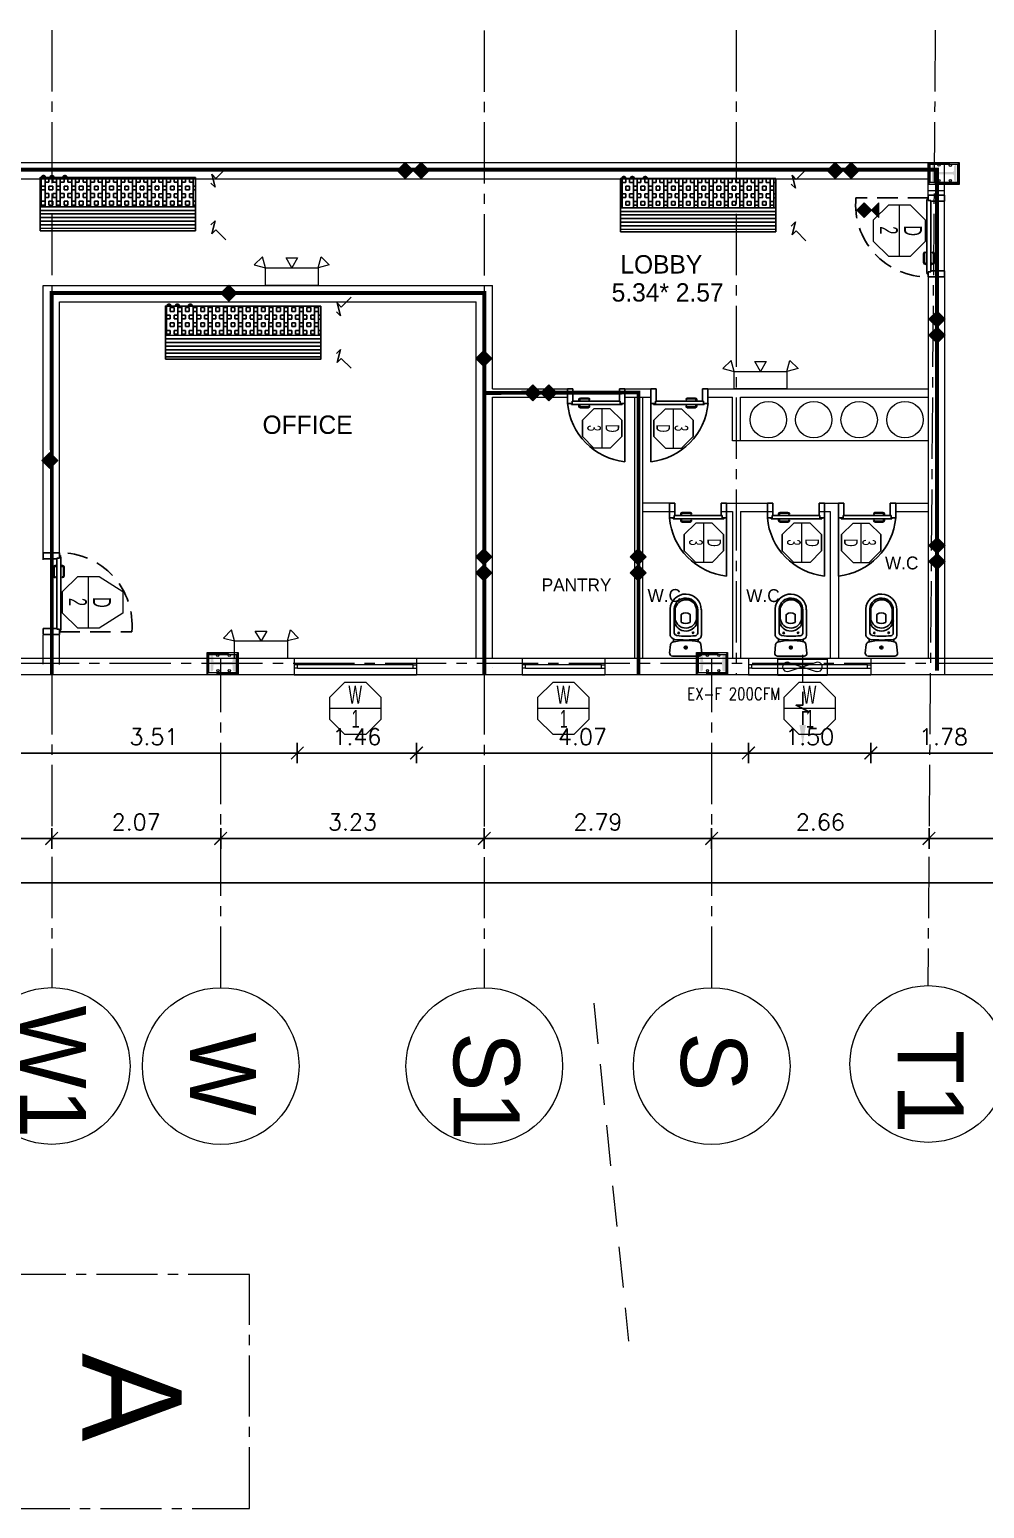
# Model space of a CAD drawing. Header units: inches. Extents: x -68096 to 69834, y -16833 to 17650.
# Drawn here: x 787.2 to 798.9, y 174.69 to 192.8 of the extents above; entities that cross this region are included whole.
import ezdxf
from ezdxf.enums import TextEntityAlignment as Align

# ---------------------------------------------------------------- set-up
doc = ezdxf.new("R2010")
doc.units = ezdxf.units.IN
doc.header["$MEASUREMENT"] = 0
doc.linetypes.add('CENTER2', pattern=[1.125, 0.75, -0.125, 0.125, -0.125])
doc.linetypes.add('HIDDEN', pattern=[0.375, 0.25, -0.125])
for name, color, linetype in [('01_AC-EQUIP', 206, 'Continuous'), ('A-TEXT', 3, 'Continuous'), ('AC-GRILLS RETURN', 93, 'Continuous'), ('AC-GRILLS SUPPLY', 1, 'Continuous'), ('AC-HATCH', 41, 'Continuous'), ('AC-S', 4, 'Continuous'), ('AC-SMBOLS', 7, 'Continuous'), ('AXES', 251, 'CENTER2'), ('ELEV', 37, 'Continuous'), ('FF-TEXT', 7, 'Continuous'), ('FURN', 15, 'Continuous'), ('M-EXTDUCT', 150, 'Continuous'), ('M500G_GEN', 2, 'Continuous'), ('PROSPETTI', 252, 'Continuous'), ('SEC1', 3, 'Continuous'), ('tem', 2, 'Continuous'), ('TEXT', 23, 'Continuous'), ('wall plan', 40, 'Continuous'), ('WINC', 2, 'Continuous'), ('WINDOW', 30, 'Continuous')]:
    doc.layers.add(name, color=color, linetype=linetype)
for name, color, linetype, lineweight in [('A-FIX', 1, 'Continuous', 18), ('FIRE EMERGENCY LIGHT', 211, 'Continuous', 30), ('FPS', 172, 'Continuous', 60)]:
    doc.layers.add(name, color=color, linetype=linetype, lineweight=lineweight)
doc.layers.add('MV', color=1, linetype='Continuous', plot=False)
doc.styles.add('Browallia', font='')
doc.styles.add('ISCOP3', font='swissc.ttf')
doc.styles.add('ROMANS', font='romans.shx')
doc.styles.get('Browallia').set_extended_font_data('BrowalliaUPC')
doc.dimstyles.new('100', dxfattribs={"dimtxt": 0.2, "dimasz": 0.035, "dimexe": 0, "dimexo": 0, "dimgap": 0.1, "dimtad": 1, "dimzin": 0, "dimdsep": 46, "dimtxsty": 'ROMANS', "dimblk": 'J2', "dimblk1": 'J2', "dimblk2": 'J2', "dimsah": 1, "dimcen": 0, "dimse1": 1, "dimse2": 1, "dimclrd": 1, "dimclre": 1, "dimclrt": 6, "dimadec": 0, "dimazin": 0, "dimtfac": 0.9, "dimtix": 1, "dimtmove": 2, "dimatfit": 3, "dimldrblk": 'J2', "dimfxl": 1, "dimtolj": 1, "dimtzin": 0, "dimarcsym": 0})

# ---------------------------------------------------------------- blocks, each defined once
blk = doc.blocks.new('FGFGFGGFH')
at = {"layer": 'ELEV', "lineweight": 5, "ltscale": 10}
blk.add_hatch(color=256, dxfattribs=at).paths.add_polyline_path([(240487.056, 378767.641), (240487.056, 378767.596, -0.414214), (240487.036, 378767.576), (240486.836, 378767.576, -0.414214), (240486.816, 378767.596), (240486.816, 378767.641, 0.414214), (240486.796, 378767.661), (240486.786, 378767.661), (240486.786, 378767.461), (240486.796, 378767.461, 0.414214), (240486.816, 378767.481), (240486.816, 378767.526, -0.414214), (240486.836, 378767.546), (240487.036, 378767.546, -0.414214), (240487.056, 378767.526), (240487.056, 378767.481, 0.414214), (240487.076, 378767.461), (240487.086, 378767.461), (240487.086, 378767.661), (240487.076, 378767.661, 0.414214)])
at = {"lineweight": 5}
for p, q in [((240486.752, 378767.701), (240487.132, 378767.701)), ((240486.752, 378767.429), (240486.752, 378767.701)), ((240486.775, 378767.677), (240487.109, 378767.677)), ((240486.775, 378767.452), (240486.775, 378767.677)), ((240487.109, 378767.677), (240487.109, 378767.452)), ((240487.132, 378767.701), (240487.132, 378767.429)), ((240487.132, 378767.429), (240486.752, 378767.429)), ((240487.109, 378767.452), (240486.775, 378767.452))]:
    blk.add_line(p, q, dxfattribs=at)
at = {"linetype": 'HIDDEN', "lineweight": 5}
for p, q in [((240486.76, 378767.693), (240487.124, 378767.693)), ((240486.76, 378767.436), (240486.76, 378767.693)), ((240486.767, 378767.685), (240487.117, 378767.685)), ((240486.767, 378767.444), (240486.767, 378767.685)), ((240487.117, 378767.685), (240487.117, 378767.444)), ((240487.124, 378767.693), (240487.124, 378767.436)), ((240487.124, 378767.436), (240486.76, 378767.436)), ((240487.117, 378767.444), (240486.767, 378767.444))]:
    blk.add_line(p, q, dxfattribs=at)
at = {"lineweight": 5}
for centre in [(240486.86, 378767.651), (240486.999, 378767.651), (240486.86, 378767.465), (240487, 378767.463)]:
    blk.add_circle(centre, 0.0141, dxfattribs=at)
blk = doc.blocks.new('do1')
at = {"color": 155, "linetype": 'HIDDEN'}
blk.add_line((0.968, 0.2), (0.968, 1.086), dxfattribs=at)
blk.add_arc((0.883, 0.207), 0.883, 84.5031, 180.4234, dxfattribs=at)
at = {"layer": 'PROSPETTI'}
for p, q in [((0, 0), (0, 0.2)), ((0, 0.2), (0.064, 0.2)), ((0.032, 0.211), (0.032, 0.2)), ((0.053, 0.216), (0.947, 0.216)), ((0.053, 0.216), (0.053, 0.2)), ((0.064, 0.2), (0.053, 0.2)), ((0.064, 0.168), (0.064, 0.2)), ((0.064, 0.2), (0.064, 0.168)), ((0.146, 0.216), (0.146, 0.221)), ((0.175, 0.221), (0.146, 0.221)), ((0.156, 0.221), (0.156, 0.237)), ((0.166, 0.221), (0.166, 0.237)), ((0.175, 0.216), (0.175, 0.221)), ((0.283, 0.259), (0.177, 0.259)), ((0.283, 0.248), (0.177, 0.248)), ((0.936, 0.2), (0.947, 0.2)), ((0.936, 0.2), (0.936, 0.168)), ((0.936, 0.168), (0.936, 0.2)), ((1, 0.2), (0.936, 0.2)), ((0.947, 0.216), (0.947, 0.2)), ((1, 0), (1, 0.2)), ((0, 0), (0.074, 0)), ((0.064, 0.168), (0.074, 0.168)), ((0.936, 0.168), (0.074, 0.168)), ((0.074, 0), (0.074, 0.168)), ((0.146, 0.168), (0.146, 0.163)), ((0.175, 0.163), (0.146, 0.163)), ((0.156, 0.163), (0.156, 0.147)), ((0.166, 0.163), (0.166, 0.147)), ((0.175, 0.168), (0.175, 0.163)), ((0.283, 0.136), (0.177, 0.136)), ((0.283, 0.126), (0.177, 0.126)), ((0.926, 0), (0.926, 0.168)), ((0.936, 0.168), (0.926, 0.168)), ((1, 0), (0.926, 0))]:
    blk.add_line(p, q, dxfattribs=at)
blk.add_circle((0.044, 0.208), 0.00798, dxfattribs=at)
for centre, radius, start, end in [((0.177, 0.237), 0.0213, 90, 180), ((0.177, 0.237), 0.0106, 90, 180), ((0.283, 0.237), 0.0213, 0, 90), ((0.283, 0.237), 0.0106, 0, 90), ((0.299, 0.238), 0.00534, 184.9677, 355.0323), ((0.177, 0.147), 0.0213, 180, 270), ((0.177, 0.147), 0.0106, 180, 270), ((0.283, 0.147), 0.0106, 270, 0), ((0.283, 0.147), 0.0213, 270, 0), ((0.299, 0.146), 0.00534, 4.9677, 175.0323)]:
    blk.add_arc(centre, radius, start, end, dxfattribs=at)
blk = doc.blocks.new('d 3')
at = {"layer": 'PROSPETTI'}
for p, q in [((-0.01, 0.178), (-0.01, 0.892)), ((-0.057, 0.192), (-0.664, 0.192)), ((-0.664, 0.192), (-0.664, 0.178)), ((-0.581, 0.192), (-0.581, 0.197)), ((-0.555, 0.197), (-0.581, 0.197)), ((-0.573, 0.197), (-0.573, 0.211)), ((-0.563, 0.197), (-0.563, 0.211)), ((-0.555, 0.192), (-0.555, 0.197)), ((-0.459, 0.23), (-0.554, 0.23)), ((-0.459, 0.22), (-0.554, 0.22)), ((-0.057, 0.192), (-0.057, 0.178)), ((-0.711, 0), (-0.711, 0.178)), ((-0.711, 0.178), (-0.654, 0.178)), ((-0.711, 0), (-0.645, 0)), ((-0.654, 0.178), (-0.664, 0.178)), ((-0.654, 0.178), (-0.654, 0.149)), ((-0.654, 0.149), (-0.654, 0.178)), ((-0.654, 0.149), (-0.645, 0.149)), ((-0.067, 0.149), (-0.654, 0.149)), ((-0.645, 0), (-0.645, 0.149)), ((-0.581, 0.149), (-0.581, 0.145)), ((-0.555, 0.145), (-0.581, 0.145)), ((-0.573, 0.145), (-0.573, 0.131)), ((-0.563, 0.145), (-0.563, 0.131)), ((-0.555, 0.149), (-0.555, 0.145)), ((-0.459, 0.121), (-0.554, 0.121)), ((-0.459, 0.112), (-0.554, 0.112)), ((-0.067, 0.149), (-0.076, 0.149)), ((-0.076, 0), (-0.076, 0.149)), ((-0.01, 0), (-0.076, 0)), ((-0.067, 0.149), (-0.067, 0.178)), ((-0.067, 0.178), (-0.067, 0.149)), ((-0.067, 0.178), (-0.057, 0.178)), ((-0.01, 0.178), (-0.067, 0.178)), ((-0.01, 0), (-0.01, 0.178))]:
    blk.add_line(p, q, dxfattribs=at)
blk.add_circle((-0.049, 0.185), 0.00709, dxfattribs=at)
for centre, radius, start, end in [((0.071, 0.111), 0.785, 95.9341, 175.0855), ((-0.554, 0.211), 0.0189, 90, 180), ((-0.554, 0.211), 0.00946, 90, 180), ((-0.459, 0.211), 0.0189, 0, 90), ((-0.459, 0.211), 0.00946, 0, 90), ((-0.445, 0.211), 0.00475, 184.9677, 355.0323), ((-0.554, 0.131), 0.0189, 180, 270), ((-0.554, 0.131), 0.00946, 180, 270), ((-0.459, 0.131), 0.00946, 270, 0), ((-0.459, 0.131), 0.0189, 270, 0), ((-0.445, 0.13), 0.00475, 4.9677, 175.0323)]:
    blk.add_arc(centre, radius, start, end, dxfattribs=at)
blk = doc.blocks.new('toilet')
at = {"layer": 'FURN'}
for p, q in [((-174, 231), (-174, 520)), ((-133, 258), (-133, 512)), ((-121, 421), (-121, 516)), ((118, 415), (118, 523)), ((130, 260), (130, 527)), ((175, 231), (175, 528)), ((-50, 460), (-50, 387)), ((52, 460), (52, 387)), ((-139, 161), (-139, 188)), ((136, 159), (136, 192)), ((-180, 35), (-168, 134)), ((149, 0), (-149, 0)), ((24, 96), (-23, 96)), ((0, 115), (0, 75)), ((180, 34), (171, 129))]:
    blk.add_line(p, q, dxfattribs=at)
for centre, radius in [((-81, 261), 8.2), ((80, 259), 8.2), ((0, 96), 16)]:
    blk.add_circle(centre, radius, dxfattribs=at)
for centre, radius, start, end in [((1, 519), 174, 2.7226, 180.1955), ((-1, 517), 132, 4.3588, 182.374), ((-1, 510), 120, 6.3723, 177.2813), ((-1, 413), 133, 186.3804, 351.8092), ((-1, 434), 121, 186.0592, 351.2059), ((-38, 460), 12.4, 121.5514, 180), ((-38, 387), 12.4, 180, 238.4486), ((1, 397), 86.3, 58.4486, 121.5514), ((1, 450), 86.3, 238.4486, 301.5514), ((40, 460), 12.4, 0, 58.4486), ((40, 387), 12.4, 301.5514, 0), ((-130, 231), 43.3, 180, 263.9175), ((-7, -431), 607, 75.2524, 103.1156), ((-6, 1396), 1216, 263.9175, 276.1693), ((-102, 258), 30.9, 180, 264.3133), ((-12, 1165), 942, 264.3133, 276.6974), ((88, 271), 43.5, 282.8733, 344.4338), ((104, 263), 77.9, 285.6631, 335.7688), ((-149, 31), 30.9, 173.1295, 270), ((-137, 130), 30.9, 103.1156, 173.1295), ((140, 126), 30.9, 5.7162, 75.2524), ((149, 31), 30.9, 270, 5.7162)]:
    blk.add_arc(centre, radius, start, end, dxfattribs=at)
blk = doc.blocks.new('J2')
for p, q in [((-4, 0), (0, 0)), ((-2.19, -2.19), (2.15, 2.15)), ((0, 3.53), (0, -3.59)), ((0, 0), (3.82, 0))]:
    blk.add_line(p, q)
blk = doc.blocks.new('*D158')
at = {"color": 251, "lineweight": -2, "transparency": 16777216}
blk.add_line((787.001, 183.942), (790.445, 183.942), dxfattribs=at)
at = {"layer": 'Defpoints', "color": 0, "transparency": 16777216}
for p in [(790.48, 184.982), (786.966, 184.902), (790.48, 183.942)]:
    blk.add_point(p, dxfattribs=at)
at = {"color": 251, "lineweight": -2, "transparency": 16777216, "xscale": 0.035, "yscale": 0.035, "zscale": 0.035, "rotation": 180}
blk.add_blockref('J2', (786.966, 183.942), dxfattribs=at)
at = {"color": 251, "lineweight": -2, "transparency": 16777216, "xscale": 0.035, "yscale": 0.035, "zscale": 0.035}
blk.add_blockref('J2', (790.48, 183.942), dxfattribs=at)
at = {"color": 251, "lineweight": 0, "transparency": 16777216, "insert": (788.723, 184.142), "char_height": 0.2, "attachment_point": 5, "style": 'ROMANS'}
blk.add_mtext('\\A1;3.51', dxfattribs=at)
blk = doc.blocks.new('*D159')
at = {"color": 251, "lineweight": -2, "transparency": 16777216}
blk.add_line((790.515, 183.942), (791.905, 183.942), dxfattribs=at)
at = {"layer": 'Defpoints', "color": 0, "transparency": 16777216}
for p in [(790.48, 184.982), (791.94, 184.902), (791.94, 183.942)]:
    blk.add_point(p, dxfattribs=at)
at = {"color": 251, "lineweight": -2, "transparency": 16777216, "xscale": 0.035, "yscale": 0.035, "zscale": 0.035, "rotation": 180}
blk.add_blockref('J2', (790.48, 183.942), dxfattribs=at)
at = {"color": 251, "lineweight": -2, "transparency": 16777216, "xscale": 0.035, "yscale": 0.035, "zscale": 0.035}
blk.add_blockref('J2', (791.94, 183.942), dxfattribs=at)
at = {"color": 251, "lineweight": 0, "transparency": 16777216, "insert": (791.21, 184.142), "char_height": 0.2, "attachment_point": 5, "style": 'ROMANS'}
blk.add_mtext('\\A1;1.46', dxfattribs=at)
blk = doc.blocks.new('*D160')
at = {"color": 251, "lineweight": -2, "transparency": 16777216}
blk.add_line((791.975, 183.942), (795.973, 183.942), dxfattribs=at)
at = {"layer": 'Defpoints', "color": 0, "transparency": 16777216}
for p in [(791.94, 184.902), (796.008, 184.902), (796.008, 183.942)]:
    blk.add_point(p, dxfattribs=at)
at = {"color": 251, "lineweight": -2, "transparency": 16777216, "xscale": 0.035, "yscale": 0.035, "zscale": 0.035, "rotation": 180}
blk.add_blockref('J2', (791.94, 183.942), dxfattribs=at)
at = {"color": 251, "lineweight": -2, "transparency": 16777216, "xscale": 0.035, "yscale": 0.035, "zscale": 0.035}
blk.add_blockref('J2', (796.008, 183.942), dxfattribs=at)
at = {"color": 251, "lineweight": 0, "transparency": 16777216, "insert": (793.974, 184.142), "char_height": 0.2, "attachment_point": 5, "style": 'ROMANS'}
blk.add_mtext('\\A1;4.07', dxfattribs=at)
blk = doc.blocks.new('*D161')
at = {"color": 251, "lineweight": -2, "transparency": 16777216}
blk.add_line((796.043, 183.942), (797.473, 183.942), dxfattribs=at)
at = {"layer": 'Defpoints', "color": 0, "transparency": 16777216}
for p in [(796.008, 184.902), (797.508, 184.902), (797.508, 183.942)]:
    blk.add_point(p, dxfattribs=at)
at = {"color": 251, "lineweight": -2, "transparency": 16777216, "xscale": 0.035, "yscale": 0.035, "zscale": 0.035, "rotation": 180}
blk.add_blockref('J2', (796.008, 183.942), dxfattribs=at)
at = {"color": 251, "lineweight": -2, "transparency": 16777216, "xscale": 0.035, "yscale": 0.035, "zscale": 0.035}
blk.add_blockref('J2', (797.508, 183.942), dxfattribs=at)
at = {"color": 251, "lineweight": 0, "transparency": 16777216, "insert": (796.758, 184.142), "char_height": 0.2, "attachment_point": 5, "style": 'ROMANS'}
blk.add_mtext('\\A1;1.50', dxfattribs=at)
blk = doc.blocks.new('*D162')
at = {"color": 251, "lineweight": -2, "transparency": 16777216}
blk.add_line((797.543, 183.942), (799.253, 183.942), dxfattribs=at)
at = {"layer": 'Defpoints', "color": 0, "transparency": 16777216}
for p in [(797.508, 184.902), (799.288, 184.902), (799.288, 183.942)]:
    blk.add_point(p, dxfattribs=at)
at = {"color": 251, "lineweight": -2, "transparency": 16777216, "xscale": 0.035, "yscale": 0.035, "zscale": 0.035, "rotation": 180}
blk.add_blockref('J2', (797.508, 183.942), dxfattribs=at)
at = {"color": 251, "lineweight": -2, "transparency": 16777216, "xscale": 0.035, "yscale": 0.035, "zscale": 0.035}
blk.add_blockref('J2', (799.288, 183.942), dxfattribs=at)
at = {"color": 251, "lineweight": 0, "transparency": 16777216, "insert": (798.398, 184.142), "char_height": 0.2, "attachment_point": 5, "style": 'ROMANS'}
blk.add_mtext('\\A1;1.78', dxfattribs=at)
blk = doc.blocks.new('*D202')
at = {"color": 251, "lineweight": -2, "transparency": 16777216}
blk.add_line((801.447, 182.896), (798.256, 182.896), dxfattribs=at)
at = {"layer": 'Defpoints', "color": 0, "transparency": 16777216}
for p in [(798.221, 182.896), (798.221, 182.896), (801.482, 182.896)]:
    blk.add_point(p, dxfattribs=at)
at = {"color": 251, "lineweight": -2, "transparency": 16777216, "xscale": 0.035, "yscale": 0.035, "zscale": 0.035, "rotation": 180}
blk.add_blockref('J2', (798.221, 182.896), dxfattribs=at)
at = {"color": 251, "lineweight": -2, "transparency": 16777216, "xscale": 0.035, "yscale": 0.035, "zscale": 0.035}
blk.add_blockref('J2', (801.482, 182.896), dxfattribs=at)
at = {"color": 251, "lineweight": 0, "transparency": 16777216, "insert": (799.851, 183.096), "char_height": 0.2, "attachment_point": 5, "style": 'ROMANS'}
blk.add_mtext('\\A1;3.26', dxfattribs=at)
blk = doc.blocks.new('*D203')
at = {"color": 251, "lineweight": -2, "transparency": 16777216}
blk.add_line((795.592, 182.896), (798.186, 182.896), dxfattribs=at)
at = {"layer": 'Defpoints', "color": 0, "transparency": 16777216}
for p in [(795.557, 182.896), (798.221, 182.896), (798.221, 182.896)]:
    blk.add_point(p, dxfattribs=at)
at = {"color": 251, "lineweight": -2, "transparency": 16777216, "xscale": 0.035, "yscale": 0.035, "zscale": 0.035, "rotation": 180}
blk.add_blockref('J2', (795.557, 182.896), dxfattribs=at)
at = {"color": 251, "lineweight": -2, "transparency": 16777216, "xscale": 0.035, "yscale": 0.035, "zscale": 0.035}
blk.add_blockref('J2', (798.221, 182.896), dxfattribs=at)
at = {"color": 251, "lineweight": 0, "transparency": 16777216, "insert": (796.889, 183.096), "char_height": 0.2, "attachment_point": 5, "style": 'ROMANS'}
blk.add_mtext('\\A1;2.66', dxfattribs=at)
blk = doc.blocks.new('*D204')
at = {"color": 251, "lineweight": -2, "transparency": 16777216}
blk.add_line((795.522, 182.896), (792.806, 182.896), dxfattribs=at)
at = {"layer": 'Defpoints', "color": 0, "transparency": 16777216}
for p in [(792.771, 182.896), (792.771, 182.896), (795.557, 182.896)]:
    blk.add_point(p, dxfattribs=at)
at = {"color": 251, "lineweight": -2, "transparency": 16777216, "xscale": 0.035, "yscale": 0.035, "zscale": 0.035, "rotation": 180}
blk.add_blockref('J2', (792.771, 182.896), dxfattribs=at)
at = {"color": 251, "lineweight": -2, "transparency": 16777216, "xscale": 0.035, "yscale": 0.035, "zscale": 0.035}
blk.add_blockref('J2', (795.557, 182.896), dxfattribs=at)
at = {"color": 251, "lineweight": 0, "transparency": 16777216, "insert": (794.164, 183.096), "char_height": 0.2, "attachment_point": 5, "style": 'ROMANS'}
blk.add_mtext('\\A1;2.79', dxfattribs=at)
blk = doc.blocks.new('*D205')
at = {"color": 251, "lineweight": -2, "transparency": 16777216}
blk.add_line((789.576, 182.896), (792.736, 182.896), dxfattribs=at)
at = {"layer": 'Defpoints', "color": 0, "transparency": 16777216}
for p in [(789.541, 182.896), (792.771, 182.896), (792.771, 182.896)]:
    blk.add_point(p, dxfattribs=at)
at = {"color": 251, "lineweight": -2, "transparency": 16777216, "xscale": 0.035, "yscale": 0.035, "zscale": 0.035, "rotation": 180}
blk.add_blockref('J2', (789.541, 182.896), dxfattribs=at)
at = {"color": 251, "lineweight": -2, "transparency": 16777216, "xscale": 0.035, "yscale": 0.035, "zscale": 0.035}
blk.add_blockref('J2', (792.771, 182.896), dxfattribs=at)
at = {"color": 251, "lineweight": 0, "transparency": 16777216, "insert": (791.156, 183.096), "char_height": 0.2, "attachment_point": 5, "style": 'ROMANS'}
blk.add_mtext('\\A1;3.23', dxfattribs=at)
blk = doc.blocks.new('*D206')
at = {"color": 251, "lineweight": -2, "transparency": 16777216}
blk.add_line((789.506, 182.896), (787.505, 182.896), dxfattribs=at)
at = {"layer": 'Defpoints', "color": 0, "transparency": 16777216}
for p in [(787.47, 182.896), (787.47, 182.896), (789.541, 182.896)]:
    blk.add_point(p, dxfattribs=at)
at = {"color": 251, "lineweight": -2, "transparency": 16777216, "xscale": 0.035, "yscale": 0.035, "zscale": 0.035, "rotation": 180}
blk.add_blockref('J2', (787.47, 182.896), dxfattribs=at)
at = {"color": 251, "lineweight": -2, "transparency": 16777216, "xscale": 0.035, "yscale": 0.035, "zscale": 0.035}
blk.add_blockref('J2', (789.541, 182.896), dxfattribs=at)
at = {"color": 251, "lineweight": 0, "transparency": 16777216, "insert": (788.506, 183.096), "char_height": 0.2, "attachment_point": 5, "style": 'ROMANS'}
blk.add_mtext('\\A1;2.07', dxfattribs=at)
blk = doc.blocks.new('*D207')
at = {"color": 251, "lineweight": -2, "transparency": 16777216}
blk.add_line((785.81, 182.896), (787.435, 182.896), dxfattribs=at)
at = {"layer": 'Defpoints', "color": 0, "transparency": 16777216}
for p in [(785.775, 182.896), (787.47, 182.896), (787.47, 182.896)]:
    blk.add_point(p, dxfattribs=at)
at = {"color": 251, "lineweight": -2, "transparency": 16777216, "xscale": 0.035, "yscale": 0.035, "zscale": 0.035, "rotation": 180}
blk.add_blockref('J2', (785.775, 182.896), dxfattribs=at)
at = {"color": 251, "lineweight": -2, "transparency": 16777216, "xscale": 0.035, "yscale": 0.035, "zscale": 0.035}
blk.add_blockref('J2', (787.47, 182.896), dxfattribs=at)
at = {"color": 251, "lineweight": 0, "transparency": 16777216, "insert": (786.622, 183.096), "char_height": 0.2, "attachment_point": 5, "style": 'ROMANS'}
blk.add_mtext('\\A1;1.70', dxfattribs=at)
blk = doc.blocks.new('*D210')
at = {"color": 251, "lineweight": -2, "transparency": 16777216}
blk.add_line((779.908, 182.354), (855.718, 182.354), dxfattribs=at)
at = {"layer": 'Defpoints', "color": 0, "transparency": 16777216}
for p in [(855.753, 182.354), (779.873, 179.323), (855.753, 179.323)]:
    blk.add_point(p, dxfattribs=at)
at = {"color": 251, "lineweight": -2, "transparency": 16777216, "xscale": 0.035, "yscale": 0.035, "zscale": 0.035, "rotation": 180}
blk.add_blockref('J2', (779.873, 182.354), dxfattribs=at)
at = {"color": 251, "lineweight": -2, "transparency": 16777216, "xscale": 0.035, "yscale": 0.035, "zscale": 0.035}
blk.add_blockref('J2', (855.753, 182.354), dxfattribs=at)
at = {"color": 251, "lineweight": 0, "transparency": 16777216, "insert": (817.813, 182.554), "char_height": 0.2, "attachment_point": 5, "style": 'ROMANS'}
blk.add_mtext('\\A1;75.88', dxfattribs=at)
blk = doc.blocks.new('2D_RAirFlow')
at = {"color": 32}
blk.add_lwpolyline([(0, -4), (0, -6), (1, -6), (-1, -7), (0, -7), (0, -9)], dxfattribs=at)
blk.add_solid([(-0.5, -4), (0, -1), (0.5, -4)], dxfattribs=at)
blk = doc.blocks.new('121')
at = {"layer": 'M500G_GEN', "color": 6, "lineweight": 0}
for p, q in [((-135, 2), (-472, 111)), ((-472, 2), (-135, 111))]:
    blk.add_line(p, q, dxfattribs=at)
for centre, start, end in [((-489, 56), 72.0798, 287.9202), ((-117, 56), 252.0798, 107.9202)]:
    blk.add_arc(centre, 57.3, start, end, dxfattribs=at)
at = {"layer": 'MV', "color": 6, "lineweight": 0}
blk.add_line((-303, -92), (-303, 244), dxfattribs=at)
at = {"layer": 'MV', "color": 5, "linetype": 'ByBlock', "lineweight": 0}
blk.add_lwpolyline([(-606, 162), (0, 162), (0, -38), (-606, -38)], close=True, dxfattribs=at)
at = {"layer": 'M-EXTDUCT', "color": 5, "lineweight": 0, "xscale": -80.82278193060236, "yscale": 80.82278193060236, "zscale": 80.82278193060236}
blk.add_blockref('2D_RAirFlow', (-306, 1091), dxfattribs=at)
blk = doc.blocks.new('A$C5F524D92')
at = {"layer": 'AC-HATCH'}
h = blk.add_hatch(dxfattribs=at)
h.set_pattern_fill('BOX', color=256, scale=5, angle=-90, style=0)
h.set_pattern_definition([(180, (4e-10, 0.65), (0, 0.127), []), (180, (4e-10, 0.61825), (0, 0.127), []), (270, (4e-10, 0.65), (-0.127, 0), [-0.03175, 0.03175]), (270, (-0.03175, 0.65), (-0.127, 0), [-0.03175, 0.03175]), (270, (-0.0635, 0.65), (-0.127, 0), [0.03175, -0.03175]), (270, (-0.09525, 0.65), (-0.127, 0), [0.03175, -0.03175]), (180, (4e-10, 0.5865), (0, 0.127), [0.03175, -0.03175]), (180, (4e-10, 0.55475), (0, 0.127), [0.03175, -0.03175])])
h.paths.add_polyline_path([(-0.244, -0.65), (-0.244, 0.65), (0, 0.65), (0, -0.65)])
at = {"layer": 'AC-GRILLS RETURN'}
for p, q in [((-0.471, -0.787), (-0.362, -0.814)), ((-0.436, -0.82), (-0.471, -0.787)), ((-0.362, -0.814), (-0.396, -0.78)), ((-0.08, -0.814), (-0.046, -0.78)), ((0.028, -0.787), (-0.08, -0.814)), ((-0.007, -0.82), (0.028, -0.787))]:
    blk.add_line(p, q, dxfattribs=at)
for points in [[(-0.286, -0.67, 0, 0.0447, 0), (-0.349, -0.733, 0, 0, 0), (-0.396, -0.78, 0, 0, 0)], [(-0.156, -0.67, 0, 0.0447, 0), (-0.093, -0.733, 0, 0, 0), (-0.046, -0.78, 0, 0, 0)]]:
    blk.add_lwpolyline(points, format="xyseb", dxfattribs=at)
for points in [[(-0.436, -0.82), (-0.519, -0.903)], [(-0.007, -0.82), (0.077, -0.903)]]:
    blk.add_lwpolyline(points, dxfattribs=at)
at = {"layer": 'AC-GRILLS SUPPLY'}
for points in [[(-0.707, 0.648, 0, 0.0447, 0), (-0.644, 0.584, 0, 0, 0), (-0.499, 0.439, 0, 0, 0)], [(-0.794, 0.257, 0, 0.0447, 0), (-0.704, 0.257, 0, 0, 0), (-0.499, 0.257, 0, 0, 0)], [(-0.794, 0, 0, 0.0447, 0), (-0.704, 0, 0, 0, 0), (-0.499, 0, 0, 0, 0)], [(-0.794, -0.257, 0, 0.0447, 0), (-0.704, -0.257, 0, 0, 0), (-0.499, -0.257, 0, 0, 0)], [(-0.707, -0.648, 0, 0.0447, 0), (-0.644, -0.584, 0, 0, 0), (-0.499, -0.439, 0, 0, 0)]]:
    blk.add_lwpolyline(points, format="xyseb", dxfattribs=at)
at = {"layer": 'AC-HATCH'}
for p, q in [((-0.424, 0.65), (-0.424, -0.65)), ((-0.394, 0.65), (-0.394, -0.65)), ((-0.364, 0.65), (-0.364, -0.65)), ((-0.334, 0.65), (-0.334, -0.65)), ((-0.304, 0.65), (-0.304, -0.65)), ((-0.274, 0.65), (-0.274, -0.65))]:
    blk.add_line(p, q, dxfattribs=at)
at = {"layer": 'AC-S'}
blk.add_line((-0.244, 0.65), (-0.244, -0.65), dxfattribs=at)
blk.add_lwpolyline([(-0.444, 0.65), (-0.444, -0.65), (0, -0.65), (0, 0.65)], close=True, dxfattribs=at)
at = {"layer": 'AC-SMBOLS', "const_width": 0.0235}
for points in [[(0, 0.633, -0.414214), (0.012, 0.621, -1)], [(0.012, 0.621, -0.414214), (0, 0.609, -1)], [(0, 0.562, -0.414214), (0.012, 0.55, -1)], [(0.012, 0.55, -0.414214), (0, 0.538, -1)], [(0, 0.454, -0.414214), (0.012, 0.442, -1)], [(0.012, 0.442, -0.414214), (0, 0.43, -1)]]:
    blk.add_lwpolyline(points, format="xyb", dxfattribs=at)

msp = doc.modelspace()

# ---------------------------------------------------------------- hatches: boundary and pattern name
at = {"layer": 'FIRE EMERGENCY LIGHT', "lineweight": 0, "true_color": 0x636466}
for points in [[(791.70195, 191.07986), (791.8, 190.98181), (791.89806, 191.07986), (791.8, 191.17792)], [(791.89806, 191.07986), (791.99611, 191.17792), (792.09416, 191.07986), (791.99611, 190.98181)], [(796.97286, 191.07986), (797.07092, 190.98181), (797.16897, 191.07986), (797.07092, 191.17792)], [(797.16897, 191.07986), (797.26703, 191.17792), (797.36508, 191.07986), (797.26703, 190.98181)], [(797.42472, 190.50237), (797.5153, 190.59295), (797.42472, 190.68353), (797.33413, 190.59295)], [(797.60588, 190.50237), (797.60588, 190.68353), (797.5153, 190.59295)], [(789.54117, 189.5773), (789.63922, 189.67535), (789.73727, 189.5773), (789.63922, 189.47925)], [(798.31853, 189.16058), (798.22048, 189.25863), (798.31853, 189.35668), (798.41659, 189.25863)], [(798.31853, 188.96447), (798.41659, 189.06252), (798.31853, 189.16058), (798.22048, 189.06252)], [(792.76576, 188.67857), (792.6677, 188.77662), (792.76576, 188.87468), (792.86381, 188.77662)], [(793.2674, 188.35613), (793.36546, 188.45418), (793.46351, 188.35613), (793.36546, 188.25807)], [(793.46351, 188.35613), (793.56156, 188.45418), (793.65962, 188.35613), (793.56156, 188.25807)], [(787.44782, 187.42859), (787.54587, 187.52664), (787.44782, 187.6247), (787.34977, 187.52664)], [(798.31853, 186.38638), (798.22048, 186.48444), (798.31853, 186.58249), (798.41659, 186.48444)], [(792.76576, 186.24609), (792.6677, 186.34414), (792.76576, 186.4422), (792.86381, 186.34414)], [(794.65516, 186.24609), (794.5571, 186.34414), (794.65516, 186.4422), (794.75321, 186.34414)], [(792.76576, 186.04998), (792.86381, 186.14804), (792.76576, 186.24609), (792.6677, 186.14804)], [(794.65516, 186.04998), (794.75321, 186.14804), (794.65516, 186.24609), (794.5571, 186.14804)], [(798.31853, 186.19028), (798.41659, 186.28833), (798.31853, 186.38638), (798.22048, 186.28833)]]:
    msp.add_hatch(color=251, dxfattribs=at).paths.add_polyline_path(points)

# ---------------------------------------------------------------- linework, layer by layer
at = {"color": 251, "lineweight": 0, "true_color": 0x636466}
for p, q in [((792.87231, 188.40226), (793.7918, 188.40226)), ((794.49298, 188.40226), (794.81129, 188.40226)), ((795.51248, 188.40226), (798.21129, 188.40226)), ((792.87227, 188.30226), (793.7918, 188.30226)), ((794.49298, 188.30226), (794.81129, 188.30226)), ((795.51248, 188.30226), (795.81129, 188.30226)), ((795.81129, 187.76656), (795.81129, 188.30226)), ((795.91129, 187.76656), (795.91129, 188.30226)), ((795.91129, 188.30226), (798.21129, 188.30226)), ((795.91129, 187.76656), (795.81129, 187.76656)), ((798.21129, 187.76656), (795.91129, 187.76656)), ((795.03978, 187.00211), (794.71129, 187.00223)), ((792.87227, 184.98421), (792.87078, 184.98423))]:
    msp.add_line(p, q, dxfattribs=at)
at = {"color": 251, "linetype": 'HIDDEN', "lineweight": 0, "ltscale": 2, "true_color": 0x636466}
msp.add_line((794.11267, 180.87752), (794.53973, 176.73649), dxfattribs=at)
at = {"color": 0, "linetype": 'CENTER2', "lineweight": 0}
for p, q in [((789.89292, 177.55501), (786.94156, 177.55501)), ((789.89292, 174.68976), (789.89292, 177.55501)), ((786.94156, 174.68976), (789.89292, 174.68976))]:
    msp.add_line(p, q, dxfattribs=at)
at = {"color": 251, "lineweight": 0, "true_color": 0x636466}
for points in [[(803.14324, 184.90211), (779.87345, 184.90211), (779.87345, 248.25987), (817.57963, 248.25987)], [(779.87562, 191.17433), (798.41163, 191.17433)], [(792.67076, 185.10211), (782.25506, 185.10211)], [(798.21129, 185.10211), (792.87087, 185.10211)], [(803.10324, 185.10211), (798.41129, 185.10211)]]:
    msp.add_lwpolyline(points, dxfattribs=at)
for points in [[(779.87345, 248.25987), (855.7532, 248.25987), (855.7532, 184.90211), (779.87345, 184.90211)], [(780.07345, 248.05987), (855.5532, 248.05987), (855.5532, 185.10211), (780.07345, 185.10211)]]:
    msp.add_lwpolyline(points, close=True, dxfattribs=at)
at = {"lineweight": 0}
msp.add_lwpolyline([(855.5532, 185.10211), (780.07345, 185.10211), (780.07345, 248.05987), (855.5532, 248.05987)], close=True, dxfattribs=at)
at = {"color": 251, "lineweight": 0, "true_color": 0x636466}
for centre in [(796.25257, 188.02503), (796.80865, 188.02503), (797.36473, 188.02503), (797.92637, 188.02503)]:
    msp.add_circle(centre, 0.22277, dxfattribs=at)
at = {"layer": 'AXES', "color": 251, "lineweight": 0, "true_color": 0x636466}
for p, q in [((787.47157, 192.79635), (787.47001, 181.06862)), ((792.77096, 192.7932), (792.77096, 181.06806)), ((795.85939, 192.79635), (795.85939, 184.90211)), ((798.29727, 192.79635), (798.20663, 181.09337)), ((787.46982, 185.38471), (787.47157, 184.90211)), ((826.05507, 185.03723), (772.92187, 185.03723)), ((789.54117, 181.06806), (789.54117, 185.10211)), ((795.55738, 181.06806), (795.55738, 185.10211))]:
    msp.add_line(p, q, dxfattribs=at)
at = {"layer": 'AXES', "color": 251, "lineweight": 0, "ltscale": 25, "true_color": 0x636466}
for centre in [(787.46988, 180.10862), (789.54117, 180.10806), (792.77096, 180.10806), (795.55738, 180.10806), (798.21202, 180.13339)]:
    msp.add_circle(centre, 0.96, dxfattribs=at)
at = {"layer": 'FIRE EMERGENCY LIGHT', "color": 251, "lineweight": 0, "true_color": 0x636466}
for p, q in [((790.08887, 189.88391), (790.7355, 189.88391)), ((790.08887, 189.67109), (790.08887, 189.88391)), ((790.7355, 189.88391), (790.7355, 189.67109)), ((790.7355, 189.67109), (790.08887, 189.67109)), ((795.83245, 188.61508), (796.47908, 188.61508)), ((795.83245, 188.40226), (795.83245, 188.61508)), ((796.47908, 188.61508), (796.47908, 188.40226)), ((796.47908, 188.40226), (795.83245, 188.40226)), ((789.71155, 185.31493), (790.35818, 185.31493)), ((789.71155, 185.10211), (789.71155, 185.31493)), ((790.35818, 185.31493), (790.35818, 185.10211)), ((790.35818, 185.10211), (789.71155, 185.10211))]:
    msp.add_line(p, q, dxfattribs=at)
for points in [[(791.70195, 191.07986), (791.8, 190.98181), (791.89806, 191.07986), (791.8, 191.17792)], [(791.89806, 191.07986), (791.99611, 191.17792), (792.09416, 191.07986), (791.99611, 190.98181)], [(796.97286, 191.07986), (797.07092, 190.98181), (797.16897, 191.07986), (797.07092, 191.17792)], [(797.16897, 191.07986), (797.26703, 191.17792), (797.36508, 191.07986), (797.26703, 190.98181)], [(797.42472, 190.50237), (797.5153, 190.59295), (797.42472, 190.68353), (797.33413, 190.59295)], [(790.08887, 189.88391), (790.05233, 190.02026), (789.95251, 189.92045)], [(790.7355, 189.88391), (790.77203, 190.02026), (790.87185, 189.92045)], [(790.41218, 189.88391), (790.3416, 190.00616), (790.48276, 190.00616)], [(789.54117, 189.5773), (789.63922, 189.67535), (789.73727, 189.5773), (789.63922, 189.47925)], [(798.31853, 189.16058), (798.22048, 189.25863), (798.31853, 189.35668), (798.41659, 189.25863)], [(798.31853, 188.96447), (798.41659, 189.06252), (798.31853, 189.16058), (798.22048, 189.06252)], [(792.76576, 188.67857), (792.6677, 188.77662), (792.76576, 188.87468), (792.86381, 188.77662)], [(795.83245, 188.61508), (795.79592, 188.75143), (795.6961, 188.65162)], [(796.47908, 188.61508), (796.51562, 188.75143), (796.61544, 188.65162)], [(796.15577, 188.61508), (796.08519, 188.73733), (796.22635, 188.73733)], [(793.2674, 188.35613), (793.36546, 188.45418), (793.46351, 188.35613), (793.36546, 188.25807)], [(793.46351, 188.35613), (793.56156, 188.45418), (793.65962, 188.35613), (793.56156, 188.25807)], [(787.44782, 187.42859), (787.54587, 187.52664), (787.44782, 187.6247), (787.34977, 187.52664)], [(798.31853, 186.38638), (798.22048, 186.48444), (798.31853, 186.58249), (798.41659, 186.48444)], [(792.76576, 186.24609), (792.6677, 186.34414), (792.76576, 186.4422), (792.86381, 186.34414)], [(794.65516, 186.24609), (794.5571, 186.34414), (794.65516, 186.4422), (794.75321, 186.34414)], [(792.76576, 186.04998), (792.86381, 186.14804), (792.76576, 186.24609), (792.6677, 186.14804)], [(794.65516, 186.04998), (794.75321, 186.14804), (794.65516, 186.24609), (794.5571, 186.14804)], [(798.31853, 186.19028), (798.41659, 186.28833), (798.31853, 186.38638), (798.22048, 186.28833)], [(789.71155, 185.31493), (789.67501, 185.45129), (789.57519, 185.35147)], [(790.03486, 185.31493), (789.96428, 185.43719), (790.10545, 185.43719)], [(790.35818, 185.31493), (790.39471, 185.45129), (790.49453, 185.35147)]]:
    msp.add_lwpolyline(points, close=True, dxfattribs=at)
msp.add_lwpolyline([(797.60588, 190.50237), (797.60588, 190.68353), (797.5153, 190.59295), (797.60588, 190.50237)], dxfattribs=at)
at = {"layer": 'FPS', "color": 251, "linetype": 'HIDDEN', "lineweight": 0, "ltscale": 1.2, "true_color": 0x636466, "const_width": 0.04831}
for points in [[(779.87345, 191.08806), (798.31853, 191.08806), (798.31853, 184.95294)], [(792.77096, 184.90211), (792.77096, 189.57687), (787.47114, 189.57757), (787.47157, 184.90211)], [(794.66036, 184.90211), (794.66036, 188.35889), (794.66036, 188.35889), (792.77096, 188.35367)]]:
    msp.add_lwpolyline(points, dxfattribs=at)
at = {"layer": 'SEC1', "color": 251, "lineweight": 0, "true_color": 0x636466}
for p, q in [((798.41163, 190.77433), (798.41163, 191.17433)), ((798.21163, 190.77433), (798.21163, 190.97433)), ((798.21163, 190.77433), (798.41163, 190.77433)), ((798.21129, 189.77432), (798.21129, 185.10211)), ((798.21163, 189.77432), (798.41163, 189.77432)), ((798.41129, 189.77432), (798.41129, 185.10445)), ((798.41129, 189.77432), (798.41129, 184.90211)), ((794.61129, 188.30226), (794.61129, 185.10211)), ((794.71129, 188.30226), (794.71129, 185.10211)), ((795.67475, 187.00211), (796.306, 187.00211)), ((796.87475, 187.00211), (797.11129, 187.00211)), ((797.81248, 187.00211), (798.21129, 187.00211)), ((794.71129, 186.90211), (795.106, 186.90211)), ((795.67475, 186.90211), (795.81129, 186.90211)), ((795.81129, 186.90211), (795.81129, 185.10211)), ((795.91129, 186.90211), (795.91129, 185.10211)), ((795.91129, 186.90211), (796.306, 186.90211)), ((796.87475, 186.90211), (797.01129, 186.90211)), ((797.01129, 186.90211), (797.01129, 185.10211)), ((797.11129, 186.90211), (797.11129, 185.10211)), ((797.81248, 186.90211), (798.21129, 186.90211)), ((798.21129, 186.90211), (798.21129, 185.10211)), ((798.21129, 186.90211), (798.21129, 185.10211))]:
    msp.add_line(p, q, dxfattribs=at)
at = {"layer": 'wall plan', "color": 251, "lineweight": 0, "true_color": 0x636466}
for p, q in [((780.07656, 191.17433), (792.67389, 191.17433)), ((792.65041, 191.17433), (798.41163, 191.17433)), ((785.87313, 190.97433), (798.21163, 190.97433)), ((798.21251, 190.83278), (798.41251, 190.83278)), ((798.41163, 189.77432), (798.41163, 190.77433)), ((787.36533, 186.3109), (787.36708, 189.67109)), ((787.36708, 189.67109), (792.8726, 189.67109)), ((792.87231, 188.40226), (792.87263, 189.67109)), ((787.36527, 186.38471), (787.36718, 189.47109)), ((787.56499, 186.38471), (787.56686, 189.47109)), ((787.56686, 189.47109), (792.67345, 189.47109)), ((792.67076, 185.10211), (792.67272, 189.47109)), ((792.87087, 185.10211), (792.87227, 188.30226)), ((787.36533, 186.39534), (787.56533, 186.39534)), ((787.36385, 185.03061), (787.3644, 185.38471)), ((787.36533, 185.39534), (787.56533, 185.39534)), ((787.56434, 185.02826), (787.56433, 185.38471)), ((790.44038, 185.10211), (790.44038, 184.90211)), ((791.94038, 185.10211), (791.94038, 184.90211)), ((793.23528, 185.10211), (793.23528, 184.90211)), ((794.24713, 185.10211), (794.24713, 184.90211)), ((794.24713, 185.10211), (794.24713, 184.90211)), ((796.00774, 185.10211), (796.00774, 184.90211)), ((797.50774, 185.10211), (797.50774, 184.90211))]:
    msp.add_line(p, q, dxfattribs=at)
at = {"layer": 'WINC', "color": 251, "lineweight": 0, "true_color": 0x636466}
for p, q in [((797.85837, 190.02428), (797.85837, 190.65788)), ((794.21492, 187.6779), (794.21492, 188.15997)), ((795.08935, 187.67831), (795.08935, 188.16038)), ((795.46291, 186.27775), (795.46291, 186.75982)), ((796.66291, 186.27775), (796.66291, 186.75982)), ((797.38935, 186.27775), (797.38935, 186.75982)), ((787.92041, 185.47153), (787.92041, 186.10513)), ((790.8736, 184.4903), (791.5072, 184.4903)), ((793.42443, 184.4903), (794.05803, 184.4903)), ((796.44096, 184.4903), (797.07456, 184.4903))]:
    msp.add_line(p, q, dxfattribs=at)
for points in [[(797.72715, 190.65788), (797.9896, 190.65788), (798.17517, 190.47231), (798.17517, 190.20986), (797.9896, 190.02428), (797.72715, 190.02428), (797.54157, 190.20986), (797.54157, 190.47231)], [(787.78919, 186.10513), (788.05163, 186.10513), (788.34358, 185.91955), (788.34358, 185.65711), (788.05163, 185.47153), (787.78919, 185.47153), (787.60361, 185.65711), (787.60361, 185.91955)], [(791.5072, 184.35907), (791.5072, 184.62152), (791.32162, 184.8071), (791.05917, 184.8071), (790.8736, 184.62152), (790.8736, 184.35907), (791.05917, 184.1735), (791.32162, 184.1735)], [(794.05803, 184.35907), (794.05803, 184.62152), (793.87245, 184.8071), (793.61, 184.8071), (793.42443, 184.62152), (793.42443, 184.35907), (793.61, 184.1735), (793.87245, 184.1735)], [(797.07456, 184.35907), (797.07456, 184.62152), (796.88898, 184.8071), (796.62654, 184.8071), (796.44096, 184.62152), (796.44096, 184.35907), (796.62654, 184.1735), (796.88898, 184.1735)]]:
    msp.add_lwpolyline(points, close=True, dxfattribs=at)
for points in [[(794.31476, 188.15997), (794.45596, 188.01877), (794.45596, 187.81909), (794.31476, 187.6779), (794.11508, 187.6779), (793.97388, 187.81909), (793.97388, 188.01877)], [(794.31476, 187.6779), (794.45596, 187.81909), (794.45596, 188.01877), (794.31476, 188.15997), (794.11508, 188.15997), (793.97388, 188.01877), (793.97388, 187.81909)], [(794.98951, 188.16038), (794.84832, 188.01919), (794.84832, 187.81951), (794.98951, 187.67831), (795.18919, 187.67831), (795.33039, 187.81951), (795.33039, 188.01919)], [(794.98951, 187.67831), (794.84832, 187.81951), (794.84832, 188.01919), (794.98951, 188.16038), (795.18919, 188.16038), (795.33039, 188.01919), (795.33039, 187.81951)], [(795.56275, 186.75982), (795.70394, 186.61863), (795.70394, 186.41895), (795.56275, 186.27775), (795.36307, 186.27775), (795.22187, 186.41895), (795.22187, 186.61863)], [(795.56275, 186.27775), (795.70394, 186.41895), (795.70394, 186.61863), (795.56275, 186.75982), (795.36307, 186.75982), (795.22187, 186.61863), (795.22187, 186.41895)], [(796.76275, 186.75982), (796.90394, 186.61863), (796.90394, 186.41895), (796.76275, 186.27775), (796.56307, 186.27775), (796.42187, 186.41895), (796.42187, 186.61863)], [(796.76275, 186.27775), (796.90394, 186.41895), (796.90394, 186.61863), (796.76275, 186.75982), (796.56307, 186.75982), (796.42187, 186.61863), (796.42187, 186.41895)], [(797.28951, 186.75982), (797.14832, 186.61863), (797.14832, 186.41895), (797.28951, 186.27775), (797.48919, 186.27775), (797.63039, 186.41895), (797.63039, 186.61863)], [(797.28951, 186.27775), (797.14832, 186.41895), (797.14832, 186.61863), (797.28951, 186.75982), (797.48919, 186.75982), (797.63039, 186.61863), (797.63039, 186.41895)]]:
    msp.add_lwpolyline(points, dxfattribs=at)
at = {"layer": 'WINDOW', "color": 251, "linetype": 'Continuous', "lineweight": 0, "ltscale": 0.05, "true_color": 0x636466}
for p, q in [((791.94038, 185.10211), (790.44038, 185.10211)), ((791.90038, 185.02211), (790.48038, 185.02211)), ((790.48038, 184.98211), (791.90038, 184.98211)), ((794.24713, 185.10211), (793.23528, 185.10211)), ((794.20713, 185.02211), (793.27528, 185.02211)), ((793.27528, 184.98211), (794.20713, 184.98211)), ((797.50774, 185.10211), (796.00774, 185.10211)), ((797.46774, 185.02211), (796.04774, 185.02211)), ((796.04774, 184.98211), (797.46774, 184.98211)), ((790.44038, 184.90211), (791.94038, 184.90211)), ((793.23528, 184.90211), (794.24713, 184.90211)), ((796.00774, 184.90211), (797.50774, 184.90211))]:
    msp.add_line(p, q, dxfattribs=at)
at = {"layer": 'WINDOW', "color": 251, "lineweight": 0, "true_color": 0x636466}
for p, q in [((790.48038, 185.02211), (790.44038, 185.02211)), ((790.48038, 184.98211), (790.44038, 184.98211)), ((790.48038, 184.98211), (790.48038, 185.02211)), ((791.90038, 184.98211), (791.90038, 185.02211)), ((791.90038, 185.02211), (791.94038, 185.02211)), ((791.90038, 184.98211), (791.94038, 184.98211)), ((793.27528, 185.02211), (793.23528, 185.02211)), ((793.27528, 184.98211), (793.23528, 184.98211)), ((793.27528, 184.98211), (793.27528, 185.02211)), ((794.20713, 184.98211), (794.20713, 185.02211)), ((794.20713, 185.02211), (794.24713, 185.02211)), ((794.20713, 184.98211), (794.20713, 185.02211)), ((794.20713, 185.02211), (794.24713, 185.02211)), ((794.20713, 184.98211), (794.24713, 184.98211)), ((794.20713, 184.98211), (794.24713, 184.98211)), ((796.04774, 185.02211), (796.00774, 185.02211)), ((796.04774, 184.98211), (796.00774, 184.98211)), ((796.04774, 184.98211), (796.04774, 185.02211)), ((797.46774, 184.98211), (797.46774, 185.02211)), ((797.46774, 185.02211), (797.50774, 185.02211)), ((797.46774, 184.98211), (797.50774, 184.98211))]:
    msp.add_line(p, q, dxfattribs=at)

# ---------------------------------------------------------------- block references
at = {"color": 251, "lineweight": 0, "true_color": 0x636466, "rotation": 180}
for p in [(241285.34334, 378958.60633), (241276.50512, 378952.60291), (241282.50512, 378952.60291)]:
    msp.add_blockref('FGFGFGGFH', p, dxfattribs=at)
at = {"layer": '01_AC-EQUIP', "lineweight": 0, "xscale": 1.464843749999808, "yscale": 1.464843749999808, "zscale": 1.464843749999808, "rotation": 89.98081746212965}
for p in [(788.27947, 190.99084), (795.3906, 190.97854), (789.81582, 189.41603)]:
    msp.add_blockref('A$C5F524D92', p, dxfattribs=at)
at = {"layer": 'A-FIX', "color": 251, "lineweight": 0, "true_color": 0x636466, "xscale": -0.00109724513527, "yscale": 0.00109724513527, "zscale": 0.0010972451344998, "rotation": 359.9999996883333}
for p in [(795.2401, 185.12916), (796.52729, 185.12916), (797.63734, 185.12916)]:
    msp.add_blockref('toilet', p, dxfattribs=at)
at = {"layer": 'tem', "color": 5, "lineweight": 0, "xscale": 0.001, "yscale": 0.001, "zscale": 0.001, "rotation": 180.0000000000017}
msp.add_blockref('121', (796.36702, 185.05385), dxfattribs=at)
at = {"layer": 'wall plan', "color": 251, "lineweight": 0, "true_color": 0x636466}
for name, p, rotation in [('do1', (798.41163, 189.77433), 90.00000000000001), ('d 3', (794.80129, 188.40267), 180), ('d 3', (797.10129, 187.00211), 180), ('do1', (787.36533, 186.39534), 270)]:
    msp.add_blockref(name, p, dxfattribs=dict(at, rotation=rotation))
at = {"layer": 'wall plan', "color": 251, "lineweight": 0, "true_color": 0x636466, "xscale": -1, "rotation": 180}
for p in [(794.50298, 188.40226), (795.75097, 187.00211), (796.95097, 187.00211)]:
    msp.add_blockref('d 3', p, dxfattribs=at)

# ---------------------------------------------------------------- texts
at = {"layer": 'A-TEXT', "color": 251, "linetype": 'ByBlock', "lineweight": 0, "true_color": 0x636466, "style": 'Browallia'}
for s, height, p in [('LOBBY', 0.225, (794.43824, 189.81601)), ('5.34* 2.57', 0.225, (794.33147, 189.47236)), ('OFFICE', 0.225, (790.05376, 187.85159)), ('W.C', 0.1575, (797.68115, 186.19195)), ('PANTRY', 0.1575, (793.47483, 185.92361)), ('W.C', 0.1575, (794.77131, 185.79424)), ('W.C', 0.1575, (795.98087, 185.7919))]:
    msp.add_text(s, height=height, dxfattribs=at).set_placement(p)
for s, p in [('W1', (787.08192, 180.85158)), ('W', (789.16492, 180.52329)), ('S1', (792.39471, 180.52329)), ('S', (795.18113, 180.52329)), ('T1', (797.83577, 180.54861))]:
    msp.add_text(s, height=0.81, rotation=270, dxfattribs=at).set_placement(p)
at = {"layer": 'A-TEXT', "color": 0, "linetype": 'ByBlock', "lineweight": 0, "style": 'Browallia'}
msp.add_text('A', height=1.21436, rotation=270, dxfattribs=at).set_placement((787.84653, 176.59291))
at = {"layer": 'FF-TEXT', "color": 7, "lineweight": 0, "style": 'ROMANS', "width": 0.8}
msp.add_text('EX-F 200CFM', height=0.15, dxfattribs=at).set_placement((795.25691, 184.59288))
at = {"layer": 'TEXT', "color": 251, "lineweight": 0, "true_color": 0x636466, "style": 'ISCOP3', "width": 0.7}
for s, height, p in [('2', 0.22, (797.72964, 190.34507)), ('D', 0.22, (798.02388, 190.34016)), ('3', 0.16739, (794.11697, 187.92197)), ('D', 0.16739, (794.34085, 187.91823)), ('D', 0.16739, (794.96343, 187.91865)), ('3', 0.16739, (795.1873, 187.92238)), ('3', 0.16739, (795.36496, 186.52182)), ('D', 0.16739, (795.58883, 186.51809)), ('3', 0.16739, (796.56496, 186.52182)), ('D', 0.16739, (796.78883, 186.51809)), ('D', 0.16739, (797.26343, 186.51809)), ('3', 0.16739, (797.4873, 186.52182)), ('2', 0.22, (787.79167, 185.79232)), ('D', 0.22, (788.08592, 185.78741))]:
    msp.add_text(s, height=height, rotation=270, dxfattribs=at).set_placement(p, align=Align.MIDDLE)
for s, p in [('W', (791.18948, 184.65581)), ('W', (793.74031, 184.65581)), ('W', (796.75684, 184.65581)), ('1', (791.19439, 184.36156)), ('1', (793.74521, 184.36156)), ('1', (796.76175, 184.36156))]:
    msp.add_text(s, height=0.22, dxfattribs=at).set_placement(p, align=Align.MIDDLE)

# ---------------------------------------------------------------- dimensions: what is measured, and where the dimension line sits
at = {"color": 251, "lineweight": 0, "true_color": 0x636466}
for base, p1, p2, picture, middle in [((790.48038, 183.94195), (786.96598, 184.90211), (790.48038, 184.98211), '*D158', (788.72318, 184.14195)), ((791.94038, 183.94195), (790.48038, 184.98211), (791.94038, 184.90211), '*D159', (791.21038, 184.14195)), ((796.00774, 183.94195), (791.94038, 184.90211), (796.00774, 184.90211), '*D160', (793.97406, 184.14195)), ((797.50774, 183.94195), (796.00774, 184.90211), (797.50774, 184.90211), '*D161', (796.75774, 184.14195)), ((799.28758, 183.94195), (797.50774, 184.90211), (799.28758, 184.90211), '*D162', (798.39766, 184.14195)), ((787.47025, 182.89612), (785.77465, 182.89612), (787.47025, 182.89612), '*D207', (786.62245, 183.09612)), ((792.77096, 182.89612), (789.54117, 182.89612), (792.77096, 182.89612), '*D205', (791.15606, 183.09612)), ((798.22059, 182.89612), (795.55738, 182.89612), (798.22059, 182.89612), '*D203', (796.88899, 183.09612)), ((855.7532, 182.35424), (779.87345, 179.32328), (855.7532, 179.32328), '*D210', (817.81332, 182.55424))]:
    dim = msp.add_linear_dim(base=base, p1=p1, p2=p2, dimstyle='100', override={"dimclrd": 251, "dimclrt": 251}, dxfattribs=at)
    dim.commit()
    dim.dimension.update_dxf_attribs({"geometry": picture, "text_midpoint": middle})
for base, p1, p2, picture, middle in [((787.47025, 182.89612), (789.54117, 182.89612), (787.47025, 182.89612), '*D206', (788.50571, 183.09612)), ((792.77096, 182.89612), (795.55738, 182.89612), (792.77096, 182.89612), '*D204', (794.16417, 183.09612)), ((798.22059, 182.89612), (801.48172, 182.89612), (798.22059, 182.89612), '*D202', (799.85116, 183.09612))]:
    dim = msp.add_linear_dim(base=base, p1=p1, p2=p2, angle=180, dimstyle='100', override={"dimclrd": 251, "dimclrt": 251}, dxfattribs=at)
    dim.commit()
    dim.dimension.update_dxf_attribs({"geometry": picture, "text_midpoint": middle})

doc.saveas('drawing.dxf')
